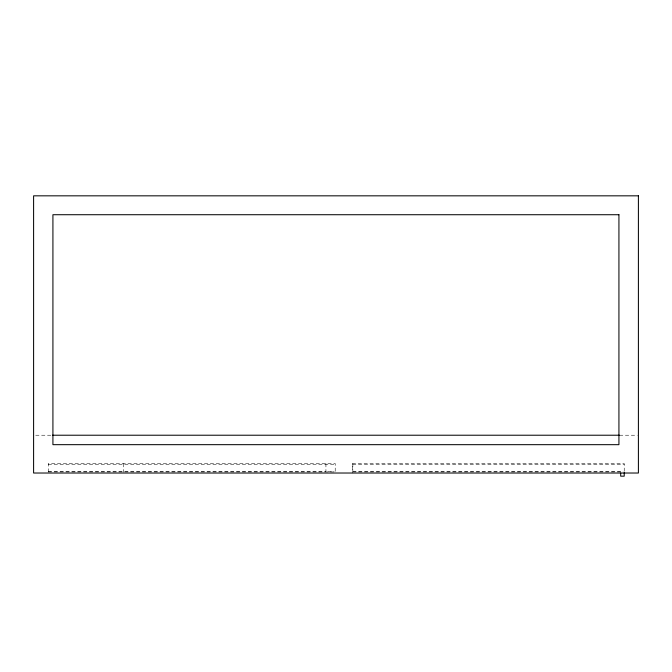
<?xml version="1.0" encoding="UTF-8"?>
<svg xmlns="http://www.w3.org/2000/svg" width="672" height="672" viewBox="0 0 672 672"><rect width="100%" height="100%" fill="white"/><g stroke="black" fill="none" stroke-linecap="round" stroke-linejoin="round"><path stroke-width="0.5" stroke-dasharray="3.36 2.52" d="M35.7 435.221L51.45 435.221M619.5 435.221L637.35 435.221M48.25 464.36L335.21 464.36M352.54 464.36L624.221 464.36M48.25 471.635L325.928 471.635M327.995 471.635L334.177 471.635M352.842 471.635L623.179 471.635M48.25 471.962L334.177 471.962M352.54 471.962L623.179 471.962M624.221 471.358L624.221 463.571L352.54 463.571L352.54 473.021M352.842 463.571L352.842 471.358M335.21 471.358L335.21 463.571L48.25 463.571L48.25 473.021M325.928 463.571L325.928 471.358M123.371 463.571L123.379 472.273"/><path stroke-width="1.01" d="M52.5 435.221L619.5 435.221M624.221 472.685L624.221 476.171L620.684 476.171L620.684 473.021M638.4 195.829L33.6 195.829L33.6 473.021L638.4 473.021L638.4 195.829M618.929 214.729L52.92 214.721L52.92 444.671L618.929 444.679L618.929 214.729"/></g></svg>
